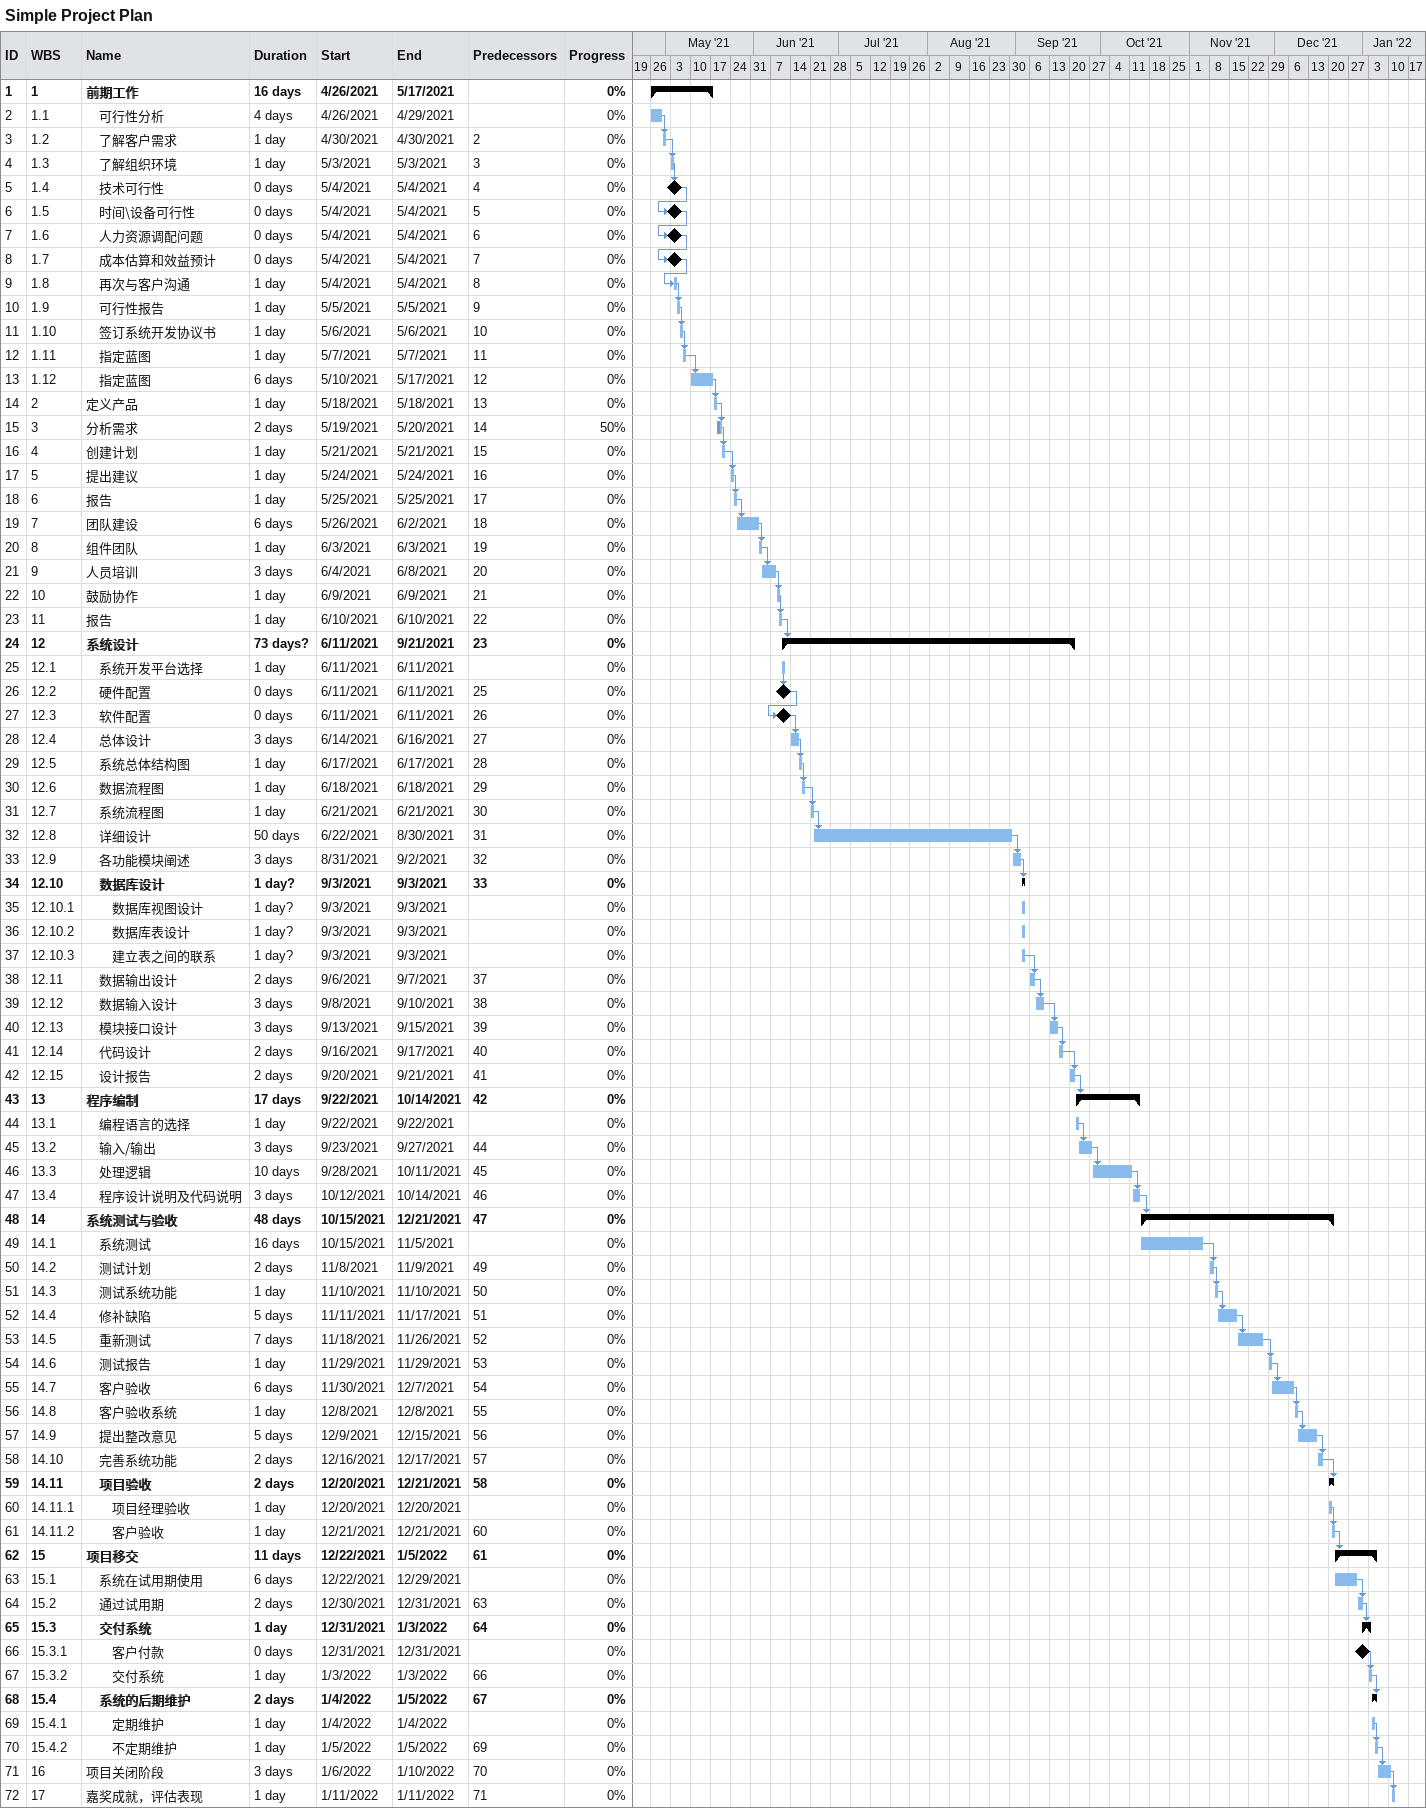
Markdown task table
Simple Project Plan

| ID | WBS | Task | Duration | Start | Finish | Predecessors | % complete |
|---|---|---|---|---|---|---|---|
| 1 | 1 | **前期工作** | 16d | 2021-04-26 | 2021-05-17 |  | 0 |
| 2 | 1.1 | 可行性分析 | 4d | 2021-04-26 | 2021-04-29 |  | 0 |
| 3 | 1.2 | 了解客户需求 | 1d | 2021-04-30 | 2021-04-30 | 2 | 0 |
| 4 | 1.3 | 了解组织环境 | 1d | 2021-05-03 | 2021-05-03 | 3 | 0 |
| 5 | 1.4 | 技术可行性 | 0d | 2021-05-04 | 2021-05-04 | 4 | 0 |
| 6 | 1.5 | 时间\设备可行性 | 0d | 2021-05-04 | 2021-05-04 | 5 | 0 |
| 7 | 1.6 | 人力资源调配问题 | 0d | 2021-05-04 | 2021-05-04 | 6 | 0 |
| 8 | 1.7 | 成本估算和效益预计 | 0d | 2021-05-04 | 2021-05-04 | 7 | 0 |
| 9 | 1.8 | 再次与客户沟通 | 1d | 2021-05-04 | 2021-05-04 | 8 | 0 |
| 10 | 1.9 | 可行性报告 | 1d | 2021-05-05 | 2021-05-05 | 9 | 0 |
| 11 | 1.10 | 签订系统开发协议书 | 1d | 2021-05-06 | 2021-05-06 | 10 | 0 |
| 12 | 1.11 | 指定蓝图 | 1d | 2021-05-07 | 2021-05-07 | 11 | 0 |
| 13 | 1.12 | 指定蓝图 | 6d | 2021-05-10 | 2021-05-17 | 12 | 0 |
| 14 | 2 | 定义产品 | 1d | 2021-05-18 | 2021-05-18 | 13 | 0 |
| 15 | 3 | 分析需求 | 2d | 2021-05-19 | 2021-05-20 | 14 | 50 |
| 16 | 4 | 创建计划 | 1d | 2021-05-21 | 2021-05-21 | 15 | 0 |
| 17 | 5 | 提出建议 | 1d | 2021-05-24 | 2021-05-24 | 16 | 0 |
| 18 | 6 | 报告 | 1d | 2021-05-25 | 2021-05-25 | 17 | 0 |
| 19 | 7 | 团队建设 | 6d | 2021-05-26 | 2021-06-02 | 18 | 0 |
| 20 | 8 | 组件团队 | 1d | 2021-06-03 | 2021-06-03 | 19 | 0 |
| 21 | 9 | 人员培训 | 3d | 2021-06-04 | 2021-06-08 | 20 | 0 |
| 22 | 10 | 鼓励协作 | 1d | 2021-06-09 | 2021-06-09 | 21 | 0 |
| 23 | 11 | 报告 | 1d | 2021-06-10 | 2021-06-10 | 22 | 0 |
| 24 | 12 | **系统设计** | 73d? | 2021-06-11 | 2021-09-21 | 23 | 0 |
| 25 | 12.1 | 系统开发平台选择 | 1d | 2021-06-11 | 2021-06-11 |  | 0 |
| 26 | 12.2 | 硬件配置 | 0d | 2021-06-11 | 2021-06-11 | 25 | 0 |
| 27 | 12.3 | 软件配置 | 0d | 2021-06-11 | 2021-06-11 | 26 | 0 |
| 28 | 12.4 | 总体设计 | 3d | 2021-06-14 | 2021-06-16 | 27 | 0 |
| 29 | 12.5 | 系统总体结构图 | 1d | 2021-06-17 | 2021-06-17 | 28 | 0 |
| 30 | 12.6 | 数据流程图 | 1d | 2021-06-18 | 2021-06-18 | 29 | 0 |
| 31 | 12.7 | 系统流程图 | 1d | 2021-06-21 | 2021-06-21 | 30 | 0 |
| 32 | 12.8 | 详细设计 | 50d | 2021-06-22 | 2021-08-30 | 31 | 0 |
| 33 | 12.9 | 各功能模块阐述 | 3d | 2021-08-31 | 2021-09-02 | 32 | 0 |
| 34 | 12.10 | **数据库设计** | 1d? | 2021-09-03 | 2021-09-03 | 33 | 0 |
| 35 | 12.10.1 | 数据库视图设计 | 1d? | 2021-09-03 | 2021-09-03 |  | 0 |
| 36 | 12.10.2 | 数据库表设计 | 1d? | 2021-09-03 | 2021-09-03 |  | 0 |
| 37 | 12.10.3 | 建立表之间的联系 | 1d? | 2021-09-03 | 2021-09-03 |  | 0 |
| 38 | 12.11 | 数据输出设计 | 2d | 2021-09-06 | 2021-09-07 | 37 | 0 |
| 39 | 12.12 | 数据输入设计 | 3d | 2021-09-08 | 2021-09-10 | 38 | 0 |
| 40 | 12.13 | 模块接口设计 | 3d | 2021-09-13 | 2021-09-15 | 39 | 0 |
| 41 | 12.14 | 代码设计 | 2d | 2021-09-16 | 2021-09-17 | 40 | 0 |
| 42 | 12.15 | 设计报告 | 2d | 2021-09-20 | 2021-09-21 | 41 | 0 |
| 43 | 13 | **程序编制** | 17d | 2021-09-22 | 2021-10-14 | 42 | 0 |
| 44 | 13.1 | 编程语言的选择 | 1d | 2021-09-22 | 2021-09-22 |  | 0 |
| 45 | 13.2 | 输入/输出 | 3d | 2021-09-23 | 2021-09-27 | 44 | 0 |
| 46 | 13.3 | 处理逻辑 | 10d | 2021-09-28 | 2021-10-11 | 45 | 0 |
| 47 | 13.4 | 程序设计说明及代码说明 | 3d | 2021-10-12 | 2021-10-14 | 46 | 0 |
| 48 | 14 | **系统测试与验收** | 48d | 2021-10-15 | 2021-12-21 | 47 | 0 |
| 49 | 14.1 | 系统测试 | 16d | 2021-10-15 | 2021-11-05 |  | 0 |
| 50 | 14.2 | 测试计划 | 2d | 2021-11-08 | 2021-11-09 | 49 | 0 |
| 51 | 14.3 | 测试系统功能 | 1d | 2021-11-10 | 2021-11-10 | 50 | 0 |
| 52 | 14.4 | 修补缺陷 | 5d | 2021-11-11 | 2021-11-17 | 51 | 0 |
| 53 | 14.5 | 重新测试 | 7d | 2021-11-18 | 2021-11-26 | 52 | 0 |
| 54 | 14.6 | 测试报告 | 1d | 2021-11-29 | 2021-11-29 | 53 | 0 |
| 55 | 14.7 | 客户验收 | 6d | 2021-11-30 | 2021-12-07 | 54 | 0 |
| 56 | 14.8 | 客户验收系统 | 1d | 2021-12-08 | 2021-12-08 | 55 | 0 |
| 57 | 14.9 | 提出整改意见 | 5d | 2021-12-09 | 2021-12-15 | 56 | 0 |
| 58 | 14.10 | 完善系统功能 | 2d | 2021-12-16 | 2021-12-17 | 57 | 0 |
| 59 | 14.11 | **项目验收** | 2d | 2021-12-20 | 2021-12-21 | 58 | 0 |
| 60 | 14.11.1 | 项目经理验收 | 1d | 2021-12-20 | 2021-12-20 |  | 0 |
| 61 | 14.11.2 | 客户验收 | 1d | 2021-12-21 | 2021-12-21 | 60 | 0 |
| 62 | 15 | **项目移交** | 11d | 2021-12-22 | 2022-01-05 | 61 | 0 |
| 63 | 15.1 | 系统在试用期使用 | 6d | 2021-12-22 | 2021-12-29 |  | 0 |
| 64 | 15.2 | 通过试用期 | 2d | 2021-12-30 | 2021-12-31 | 63 | 0 |
| 65 | 15.3 | **交付系统** | 1d | 2021-12-31 | 2022-01-03 | 64 | 0 |
| 66 | 15.3.1 | 客户付款 | 0d | 2021-12-31 | 2021-12-31 |  | 0 |
| 67 | 15.3.2 | 交付系统 | 1d | 2022-01-03 | 2022-01-03 | 66 | 0 |
| 68 | 15.4 | **系统的后期维护** | 2d | 2022-01-04 | 2022-01-05 | 67 | 0 |
| 69 | 15.4.1 | 定期维护 | 1d | 2022-01-04 | 2022-01-04 |  | 0 |
| 70 | 15.4.2 | 不定期维护 | 1d | 2022-01-05 | 2022-01-05 | 69 | 0 |
| 71 | 16 | 项目关闭阶段 | 3d | 2022-01-06 | 2022-01-10 | 70 | 0 |
| 72 | 17 | 嘉奖成就，评估表现 | 1d | 2022-01-11 | 2022-01-11 | 71 | 0 |
